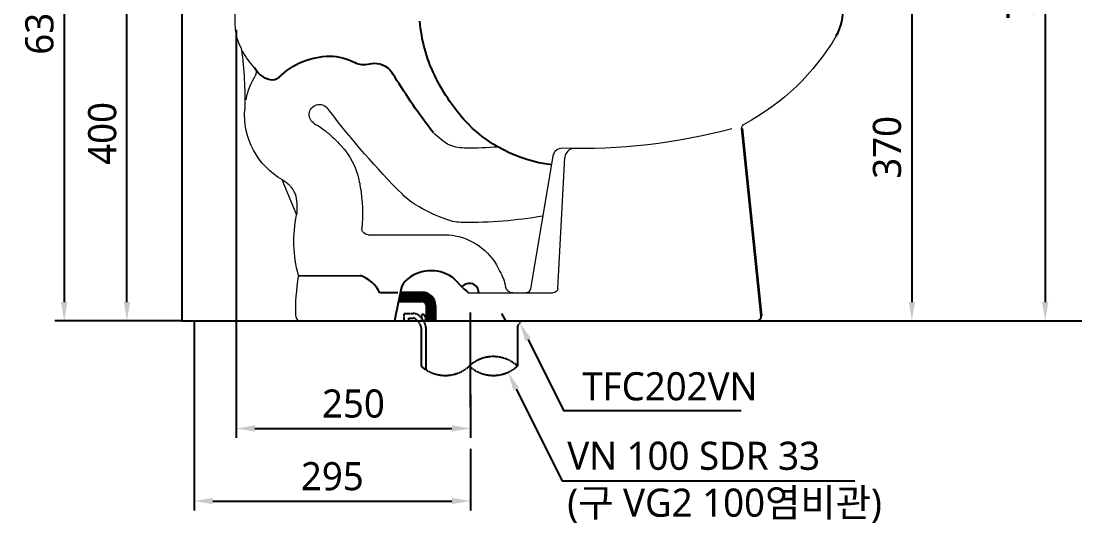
# Model space of a CAD drawing. Extents: x 19 to 4543, y -2930 to 3100.
# Drawn here: x 19 to 1143, y -2930 to -2395 of the extents above; entities that cross this region are included whole.
import ezdxf

# ---------------------------------------------------------------- set-up
doc = ezdxf.new("R2010")
doc.units = 0
doc.header["$LTSCALE"] = 20
doc.header["$MEASUREMENT"] = 0
doc.linetypes.add('HIDDEN', pattern=[0.375, 0.25, -0.125])
doc.linetypes.add('HIDDEN2', pattern=[0.1875, 0.125, -0.0625])
doc.layers.get('0').update_dxf_attribs({"linetype": 'CONTINUOUS'})
doc.layers.get('DEFPOINTS').update_dxf_attribs({"linetype": 'CONTINUOUS'})
for name, color, linetype in [('1', 1, 'CONTINUOUS'), ('2', 2, 'CONTINUOUS'), ('3', 3, 'CONTINUOUS'), ('6', 6, 'CONTINUOUS')]:
    doc.layers.add(name, color=color, linetype=linetype)
for name, color, linetype, lineweight in [('c', 4, 'CONTINUOUS', 20), ('p', 21, 'HIDDEN2', 35), ('외형선', 4, 'CONTINUOUS', 20)]:
    doc.layers.add(name, color=color, linetype=linetype, lineweight=lineweight)
doc.styles.add('ROMANS', font='ROMANS')
doc.styles.get("Standard").update_dxf_attribs({"font": 'NanumGothic.ttf'})
doc.dimstyles.get("Standard").update_dxf_attribs({"dimtxt": 2.5, "dimasz": 2, "dimexe": 2, "dimexo": 1, "dimgap": 1.5, "dimtad": 1, "dimdec": 0, "dimlfac": 10, "dimrnd": 0.5, "dimzin": 0, "dimdsep": 46, "dimtxsty": 'Standard', "dimcen": 0, "dimclrt": 2, "dimadec": 0, "dimazin": 0, "dimtfac": 1, "dimtdec": 0, "dimtmove": 0, "dimatfit": 3, "dimfxl": 0, "dimtolj": 1, "dimtzin": 0, "dimarcsym": 0})

# ---------------------------------------------------------------- blocks, each defined once
blk = doc.blocks.new('*D136')
at = {"layer": '3', "color": 3, "lineweight": -2}
for p, q in [((1019.9, -2004.5), (1121, -2004.5)), ((1111, -2024.5), (1111, -2694.5)), ((1077.8, -2714.5), (1121, -2714.5))]:
    blk.add_line(p, q, dxfattribs=at)
at = {"layer": '3', "color": 3}
for points in [[(1107.7, -2024.5), (1114.3, -2024.5), (1111, -2004.5)], [(1107.7, -2694.5), (1114.3, -2694.5), (1111, -2714.5)]]:
    blk.add_solid(points, dxfattribs=at)
at = {"layer": 'DEFPOINTS', "color": 0}
for p in [(1019.9, -2004.5), (1077.8, -2714.5), (1111, -2714.5)]:
    blk.add_point(p, dxfattribs=at)
at = {"layer": '3', "color": 2, "insert": (1084.8, -2359.5), "char_height": 30, "attachment_point": 5, "rotation": 90}
blk.add_mtext('\\A1;710', dxfattribs=at)
blk = doc.blocks.new('*D137')
at = {"layer": '3', "color": 3, "lineweight": -2}
for p, q in [((203.1, -2714.5), (203.1, -2916.7)), ((498.1, -2851), (498.1, -2916.7)), ((223.1, -2906.7), (478.1, -2906.7))]:
    blk.add_line(p, q, dxfattribs=at)
at = {"layer": '3', "color": 3}
for points in [[(223.1, -2903.4), (223.1, -2910), (203.1, -2906.7)], [(478.1, -2903.4), (478.1, -2910), (498.1, -2906.7)]]:
    blk.add_solid(points, dxfattribs=at)
at = {"layer": 'DEFPOINTS', "color": 0}
for p in [(203.1, -2714.5), (498.1, -2851), (498.1, -2906.7)]:
    blk.add_point(p, dxfattribs=at)
at = {"layer": '3', "color": 2, "insert": (350.6, -2880.4), "char_height": 30, "attachment_point": 5}
blk.add_mtext('\\A1;295', dxfattribs=at)
blk = doc.blocks.new('*D139')
at = {"layer": '3', "color": 3, "lineweight": -2}
for p, q in [((167.5, -2079.5), (54.6, -2079.5)), ((64.6, -2099.5), (64.6, -2694.5)), ((190, -2714.5), (54.6, -2714.5))]:
    blk.add_line(p, q, dxfattribs=at)
at = {"layer": '3', "color": 3}
for points in [[(61.3, -2099.5), (68, -2099.5), (64.6, -2079.5)], [(61.3, -2694.5), (68, -2694.5), (64.6, -2714.5)]]:
    blk.add_solid(points, dxfattribs=at)
at = {"layer": 'DEFPOINTS', "color": 0}
for p in [(167.5, -2079.5), (64.6, -2714.5), (190, -2714.5)]:
    blk.add_point(p, dxfattribs=at)
at = {"layer": '3', "color": 2, "insert": (38.3, -2397), "char_height": 30, "attachment_point": 5, "rotation": 90}
blk.add_mtext('\\A1;635', dxfattribs=at)
blk = doc.blocks.new('*D144')
at = {"layer": '3', "color": 3, "lineweight": -2}
for p, q in [((248.1, -2404.1), (248.1, -2839.3)), ((498.1, -2793.2), (498.1, -2839.3)), ((268.1, -2829.3), (478.1, -2829.3))]:
    blk.add_line(p, q, dxfattribs=at)
at = {"layer": '3', "color": 3}
for points in [[(268.1, -2825.9), (268.1, -2832.6), (248.1, -2829.3)], [(478.1, -2825.9), (478.1, -2832.6), (498.1, -2829.3)]]:
    blk.add_solid(points, dxfattribs=at)
at = {"layer": 'DEFPOINTS', "color": 0}
for p in [(248.1, -2404.1), (498.1, -2793.2), (498.1, -2829.3)]:
    blk.add_point(p, dxfattribs=at)
at = {"layer": '3', "color": 2, "insert": (373.1, -2802.9), "char_height": 30, "attachment_point": 5}
blk.add_mtext('\\A1;250', dxfattribs=at)
blk = doc.blocks.new('*D145')
at = {"layer": '3', "color": 3, "lineweight": -2}
for p, q in [((245, -2314.5), (121.5, -2314.5)), ((131.5, -2694.5), (131.5, -2334.5)), ((190, -2714.5), (121.5, -2714.5))]:
    blk.add_line(p, q, dxfattribs=at)
at = {"layer": '3', "color": 3}
for points in [[(128.2, -2334.5), (134.9, -2334.5), (131.5, -2314.5)], [(128.2, -2694.5), (134.9, -2694.5), (131.5, -2714.5)]]:
    blk.add_solid(points, dxfattribs=at)
at = {"layer": 'DEFPOINTS', "color": 0}
for p in [(131.5, -2314.5), (245, -2314.5), (190, -2714.5)]:
    blk.add_point(p, dxfattribs=at)
at = {"layer": '3', "color": 2, "insert": (105.3, -2514.5), "char_height": 30, "attachment_point": 5, "rotation": 90}
blk.add_mtext('\\A1;400', dxfattribs=at)
blk = doc.blocks.new('*X46')
at = {"color": 0}
for p, q in [((1041.4, 975), (1072.4, 975)), ((1041.6, 976), (1070.5, 976)), ((1041.8, 977), (1066.9, 977)), ((1040, 968), (1078.1, 968)), ((1040.2, 969), (1077.7, 969)), ((1040.4, 970), (1077.2, 970)), ((1040.6, 971), (1076.6, 971)), ((1040.8, 972), (1075.8, 972)), ((1041, 973), (1074.9, 973)), ((1041.2, 974), (1073.8, 974)), ((1066, 967), (1078.4, 967)), ((1067.8, 966), (1078.7, 966)), ((1068.5, 965), (1078.9, 965)), ((1068.9, 964), (1079, 964)), ((1069, 963), (1079, 963)), ((1069, 962), (1079, 962)), ((1069, 961), (1079, 961)), ((1069, 960), (1079, 960)), ((1069, 959), (1079, 959)), ((1069, 958), (1079, 958)), ((1069, 957), (1079, 957)), ((1069, 956), (1079, 956)), ((1069, 955), (1079, 955)), ((1069, 954), (1079, 954)), ((1069, 953), (1079, 953)), ((1069, 952), (1079, 952)), ((1069, 951), (1079, 951)), ((1069, 950), (1079, 950)), ((1069, 949), (1079, 949)), ((1069, 948), (1079, 948)), ((1069, 947), (1079, 947))]:
    blk.add_line(p, q, dxfattribs=at)
blk = doc.blocks.new('*D146')
at = {"layer": '3', "color": 3, "lineweight": -2}
for p, q in [((887.4, -2344.3), (978.8, -2344.3)), ((968.8, -2364.3), (968.8, -2694.5)), ((803.2, -2714.5), (978.8, -2714.5))]:
    blk.add_line(p, q, dxfattribs=at)
at = {"layer": '3', "color": 3}
for points in [[(965.5, -2364.3), (972.1, -2364.3), (968.8, -2344.3)], [(965.5, -2694.5), (972.1, -2694.5), (968.8, -2714.5)]]:
    blk.add_solid(points, dxfattribs=at)
at = {"layer": 'DEFPOINTS', "color": 0}
for p in [(887.4, -2344.3), (803.2, -2714.5), (968.8, -2714.5)]:
    blk.add_point(p, dxfattribs=at)
at = {"layer": '3', "color": 2, "insert": (942.4, -2529.4), "char_height": 30, "attachment_point": 5, "rotation": 90}
blk.add_mtext('\\A1;370', dxfattribs=at)

msp = doc.modelspace()

# ---------------------------------------------------------------- linework, layer by layer
at = {"color": 7}
for p, q in [((391.51607, -2440.11677), (390.09714, -2440.46492)), ((415.58481, -2451.60041), (414.07552, -2449.32625)), ((417.10912, -2454.00969), (415.58481, -2451.60041)), ((314.53064, -2666.42638), (380.58551, -2666.26464)), ((489.72024, -2679.17853), (480.86395, -2670.00613)), ((420.52433, -2684.57639), (401.205, -2684.57639)), ((423.28992, -2683.38957), (421.23338, -2693.42519)), ((424.01342, -2679.85902), (423.28992, -2683.38957)), ((423.28992, -2683.90839), (446.51127, -2683.90839)), ((421.23338, -2693.42519), (416.91099, -2714.51776)), ((421.23338, -2693.94401), (446.51127, -2693.94401)), ((450.52552, -2697.95826), (450.52552, -2714.5)), ((460.56114, -2697.95826), (460.56114, -2714.5)), ((535.70246, -2714.5), (531.57755, -2706.66917)), ((447.58286, -2714.5), (450.52552, -2714.5)), ((450.52552, -2714.5), (460.56114, -2714.5)), ((460.56114, -2714.5), (535.70246, -2714.5))]:
    msp.add_line(p, q, dxfattribs=at)
at = {"color": 7, "lineweight": 35}
msp.add_line((787.43968, -2509.42019), (808.16079, -2708.98362), dxfattribs=at)
at = {"color": 7, "linetype": 'HIDDEN', "ltscale": 0.15}
for p, q in [((427.05205, -2714.5), (427.05205, -2706.53398)), ((427.05205, -2706.53398), (436.67317, -2706.53398)), ((432.06986, -2714.5), (432.06986, -2711.55179)), ((432.06986, -2711.55179), (436.67317, -2711.55179)), ((440.72831, -2713.61423), (444.47614, -2718.75673)), ((444.78346, -2710.65886), (448.53129, -2715.80137)), ((552.00491, -2714.5), (548.90263, -2718.75673))]:
    msp.add_line(p, q, dxfattribs=at)
at = {"color": 7, "linetype": 'HIDDEN2', "ltscale": 0.17}
for p, q in [((445.43881, -2721.7121), (445.43881, -2762.66961)), ((450.45662, -2721.7121), (450.45662, -2766.58115)), ((547.93997, -2721.7121), (547.93997, -2762.66961))]:
    msp.add_line(p, q, dxfattribs=at)
at = {"color": 7}
msp.add_lwpolyline([(445.85561, -2711.74744, 0.0621308276), (446.48502, -2713.06605, 0.0753600164), (447.28066, -2713.97343, 0.107055245), (448.28375, -2714.50483, 0.1498887269), (449.10311, -2714.48543, 0.1498887269), (449.77072, -2714.01002, 0.107055245), (450.25539, -2712.98353, 0.0753600164), (450.3487, -2711.78033, 0.0621308276), (450.06252, -2710.34752, 0.0621308276), (449.43312, -2709.02891, 0.0753600164), (448.63748, -2708.12153, 0.107055245), (447.63439, -2707.59013, 0.1498887269), (446.81503, -2707.60953, 0.1498887269), (446.14741, -2708.08494, 0.107055245), (445.66274, -2709.11143, 0.0753600164), (445.56943, -2710.31463, 0.0621308276)], format="xyb", close=True, dxfattribs=at)
for centre, radius, start, end in [((845.00001, -2385.19578), 50, 329.54537076, 7.56515223), ((455.90751, -2701.19598), 40.14249, 55.73109334, 133.11382652), ((369.9776, -2698.97431), 34.38678, 24.75286242, 72.0318615), ((438.76039, -2682.88103), 15.05343, 133.11382652, 168.41903051), ((470.0346, -2680.46228), 15.05343, 43.99550901, 55.73109334), ((496.68939, -2684.5), 10.03562, 0, 141.53781911), ((446.51127, -2697.95826), 14.04987, 0, 90), ((941.84634, -2178.52128), 674.59298, 227.91590878, 228.60455352), ((446.51127, -2697.95826), 4.01425, 0, 90), ((803.18752, -2709.5), 5, 270, 5.92790308)]:
    msp.add_arc(centre, radius, start, end, dxfattribs=at)
at = {"color": 7, "linetype": 'HIDDEN', "ltscale": 0.15}
for centre, radius, start, end in [((436.67317, -2716.5696), 10.03562, 36.08435624, 90), ((436.67317, -2716.5696), 5.01781, 36.08435624, 90), ((440.42099, -2721.7121), 5.01781, 0, 36.08435624), ((440.42099, -2721.7121), 10.03562, 0, 36.08435624)]:
    msp.add_arc(centre, radius, start, end, dxfattribs=at)
at = {"color": 7, "linetype": 'HIDDEN'}
msp.add_arc((552.95778, -2721.7121), 5.01781, 143.91564376, 180, dxfattribs=at)
at = {"color": 7, "linetype": 'HIDDEN2', "ltscale": 0.25}
for centre, start, end in [((522.31468, -2790.36803), 47.22643208, 132.77356792), ((471.0641, -2734.97119), 227.22643208, 312.77356792), ((522.31468, -2734.97119), 227.22643208, 312.77356792)]:
    msp.add_arc(centre, 37.73404, start, end, dxfattribs=at)
at = {"color": 7, "extrusion": (0, 0, -1)}
for centre, major_axis, ratio, start_param, end_param in [((600.15758, -2383.56486), (0, 156.46472), 0.999936047, 4.2553255104, 4.6410143816), ((348.64248, -2510.35554), (0, 78.26803), 0.999936047, -0.7817088578, -0.0101786748), ((347.84588, -2487.3696), (0, 55.27804), 0.999936047, 0.0000000002, 0.5023416189), ((384.08454, -2421.39856), (0, 19.99205), 0.999936047, 2.8360942524, 3.6439342724), ((396.02612, -2461.30657), (0, 21.6645), 0.999936047, -0.2097239968, 0.9848442638), ((349.93944, -2378.96608), (74.3577, 74.3577), 0.999999953, 3.2552958872, 3.2555935252), ((289.9108, -2433.1385), (0, 24.97294), 0.999936047, 3.3737598908, 4.2442631807), ((286.46502, -2447.71359), (0, 9.99603), 0.999936047, 2.3598837955, 3.3737598893), ((977.44873, -2111.93354), (0, 656.53388), 0.999936047, 4.0539282511, 4.1643276281), ((654.60164, -2357.57329), (0, 216.79496), 0.999936047, 3.9986669393, 4.2585770279), ((603.50651, -2396.82343), (0, 152.51982), 0.999936047, 3.2681810662, 3.9738723567)]:
    msp.add_ellipse(centre, major_axis=major_axis, ratio=ratio, start_param=start_param, end_param=end_param, dxfattribs=at)
at = {"layer": '1'}
msp.add_line((498.1318, -2806.72805), (498.1318, -2705.72805), dxfattribs=at)
at = {"layer": '3'}
for points in [[(559.37828, -2734.52678), (597.12403, -2810.22716), (786.75807, -2810.22716)], [(546.80202, -2787.24483), (595.84319, -2885.07584), (908, -2885.07584)]]:
    msp.add_lwpolyline(points, dxfattribs=at)
for points in [[(562.36135, -2733.03936), (550.45377, -2716.62837), (556.39521, -2736.0142)], [(549.78509, -2785.75741), (537.87751, -2769.34641), (543.81895, -2788.73224)]]:
    msp.add_solid(points, dxfattribs=at)
at = {"layer": '6'}
msp.add_lwpolyline([(2190, -837), (190, -837), (190, -2714.5), (2066.7163, -2714.5), (2066.7163, -1714.5)], dxfattribs=at)
at = {"layer": 'c', "color": 7}
for p, q in [((246.90214, -2394.63737), (248.3206, -2317.31295)), ((347.5814, -2490.25761), (345.41378, -2487.57691)), ((585.8402, -2538.66293), (562.04377, -2680.40594)), ((591.08821, -2679.85162), (598.74271, -2540.03705)), ((296.74501, -2563.51608), (312.39535, -2601.52624)), ((388.94756, -2622.57427), (467.94121, -2622.57427)), ((543.28636, -2684.57639), (543.82318, -2684.57639)), ((557.11506, -2684.57639), (586.09799, -2684.57639)), ((803.18752, -2714.5), (316.55986, -2714.5)), ((451.96962, -2714.5), (451.96962, -2714.5))]:
    msp.add_line(p, q, dxfattribs=at)
for centre, radius, start, end in [((595.70218, -2540.31861), 10, 88.25243674, 170.46980869), ((608.72775, -2540.5837), 10, 89.41572066, 176.86633396), ((316.55986, -2709.5), 5, 180.84142519, 270)]:
    msp.add_arc(centre, radius, start, end, dxfattribs=at)
at = {"layer": 'c', "color": 7, "extrusion": (0, 0, -1)}
for centre, major_axis, ratio, start_param, end_param in [((327.23266, -2394.56363), (0, 80.33569), 0.999936047, 4.489691656, 4.7114710184), ((328.05899, -2387.60009), (0, 82.94337), 0.999936047, 4.2678018282, 4.409925448), ((672.68847, -2283.86403), (0, 249.91033), 0.999936047, 2.1023578233, 2.6525184185), ((247.76924, -2425.85229), (0, 5.99762), 0.999936047, 1.1262091801, 1.4356310707), ((-132.39212, -2477.55544), (0, 389.68286), 0.999936047, 1.4356310649, 1.5994727333), ((328.05899, -2387.60009), (0, 82.94337), 0.999936047, 3.9579447588, 4.2216855051), ((261.3561, -2449.3698), (0, 7.99682), 0.999936047, 0.9012383585, 2.1094463963), ((336.86063, -2494.4939), (0, 79.96822), 0.999936047, -1.1775657668, -1.0321462637), ((336.86063, -2494.4939), (0, 79.96822), 0.999936047, 4.9135919554, 5.1056195462), ((336.86063, -2494.4939), (0, 11.00047), 0.999936047, 3.6251041674, 7.1739853186), ((336.86063, -2494.4939), (0, 79.96822), 0.999936047, 3.6557031167, 4.7845463995), ((1017.29549, -1984.75098), (0, 839.1134), 0.999936047, 3.9246890096, 4.0658475731), ((286.94678, -2584.26626), (0, 91.7201), 0.999936047, 0.5103419083, 0.6813715501), ((792.41065, -2508.90398), (0, 4.99801), 0.999936047, 4.6089209836, 5.800528268), ((267.96695, -2607.1937), (0, 121.48381), 0.999936047, 0.6838550993, 0.8538245032), ((514.44734, -2458.45071), (0, 78.81793), 0.999936047, 3.6524442018, 3.9362194403), ((615.27142, -1898.83779), (0, 631.77928), 0.999936047, 2.8829398748, 3.1720914371), ((304.70255, -2579.81177), (0, 75.87874), 0.999936047, 0.8076788872, 1.3634517719), ((494.29914, -2473.92212), (0, 56.36671), 0.999936047, 3.1572460666, 3.4738617303), ((493.4169, -2054.0238), (0, 476.25812), 0.999936047, 3.069936506, 3.1415926536), ((281.80886, -2591.97698), (0, 31.98729), 0.999936047, 0.5141104625, 0.8975889462), ((286.73721, -2588.22104), (0, 25.79248), 0.999936047, 0.8922958968, 1.3045459088), ((284.60226, -2586.26805), (0, 96.90339), 0.999936047, 1.3409548914, 1.4208825857), ((210.09692, -2599.84682), (0, 172.62111), 0.999936047, 1.4075688143, 1.665123882), ((248.01303, -2593.95263), (0, 64.83033), 0.999936047, 1.3764873434, 1.6878857083), ((481.59896, -2524.24195), (0, 78.81793), 0.999936047, 3.6524442018, 3.9362194403), ((538.75658, -2422.70957), (0, 195.33495), 0.999936047, 3.4871383383, 3.6535815634), ((448.38877, -2629.31223), (0, 138.81151), 0.999936047, 4.4475347116, 4.913921048), ((490.98389, -2553.21471), (0, 56.36671), 0.999936047, 3.1572460666, 3.4738617303), ((494.50716, -2133.33676), (0, 476.25812), 0.999936047, 2.9715752324, 3.1508436337), ((389.19806, -2615.48212), (0, 7.2856), 0.999936047, 4.1723840627, 4.6267069786), ((389.64212, -2614.27986), (0, 8.32345), 0.999936047, 3.2251413617, 4.0757754182), ((469.58597, -2692.44462), (0, 69.8897), 0.999936047, -0.0235373063, 0.1751045774), ((468.88208, -2688.36475), (0, 66.00978), 0.999936047, 0.1963746759, 1.1566374938), ((478.69973, -2689.16441), (57.8578, 0), 0.9757639773, -0.5060062057, -0.1959311922), ((568.45917, -2705.79995), (0, 256.94291), 0.999936047, 4.6977024009, 4.8644164386), ((311.53203, -2666.43372), (0, 2.99881), 0.999936047, 1.3059420616, 1.7228237888), ((543.28636, -2676.57957), (0, 7.99682), 0.999936047, 3.1415926528, 4.5117068478), ((557.11506, -2679.57838), (0, 4.99801), 0.999936047, 1.737139986, 3.141592653), ((586.09799, -2679.57838), (0, 4.99801), 0.999936047, 1.625492682, 3.1415926524)]:
    msp.add_ellipse(centre, major_axis=major_axis, ratio=ratio, start_param=start_param, end_param=end_param, dxfattribs=at)
at = {"layer": 'DEFPOINTS', "color": 7, "linetype": 'ByBlock'}
msp.add_point((421.23338, -2693.94401), dxfattribs=at)
at = {"layer": 'p', "color": 7, "extrusion": (0, 0, -1)}
msp.add_ellipse((384.08454, -2421.39856), major_axis=(14.13607, 14.13607), ratio=0.9999996688, start_param=2.0234121096, end_param=2.0236804187, dxfattribs=at)
at = {"layer": '외형선', "color": 7}
msp.add_line((495.77021, -2684.57639), (557.11506, -2684.57639), dxfattribs=at)

# ---------------------------------------------------------------- block references
at = {"color": 7, "xscale": 1.003562326168321, "yscale": 1.003562326168321, "zscale": 1.003562326168321}
msp.add_blockref('*X46', (-622.27721, -3664.51815), dxfattribs=at)

# ---------------------------------------------------------------- texts
at = {"layer": '2', "char_height": 30, "attachment_point": 4, "style": 'ROMANS'}
for s, insert in [('{\\fNanumGothic|b0|i0|c129|p50;T\\fNanumGothic|b0|i0|c0|p50;FC202\\fNanumGothic|b0|i0|c129|p50;VN}', (617.16133, -2784.48478)), ('{\\fNanumGothic|b0|i0|c129|p50;VN 100 SDR 33\\P(구 VG2 100염비관)}', (601.18637, -2886.75472))]:
    msp.add_mtext(s, dxfattribs=dict(at, insert=insert))

# ---------------------------------------------------------------- dimensions: what is measured, and where the dimension line sits
at = {"layer": '3'}
for base, p1, p2, picture, middle in [((1110.99569, -2714.5), (1019.93342, -2004.5), (1077.8012, -2714.5), '*D136', (1084.77252, -2359.5)), ((64.62606, -2714.5), (167.5, -2079.5), (190, -2714.5), '*D139', (38.27412, -2397)), ((131.52404, -2314.5), (190, -2714.5), (245, -2314.5), '*D145', (105.30087, -2514.5)), ((968.79212, -2714.5), (887.38242, -2344.30223), (803.18752, -2714.5), '*D146', (942.44019, -2529.40111))]:
    dim = msp.add_linear_dim(base=base, p1=p1, p2=p2, angle=90, dimstyle='Standard', override={"dimtxt": 30, "dimasz": 20, "dimexe": 10, "dimexo": 0, "dimgap": 10, "dimdec": 4, "dimlfac": 1, "dimzin": 8, "dimclrd": 3, "dimclre": 3, "dimtdec": 4}, dxfattribs=at)
    dim.commit()
    dim.dimension.update_dxf_attribs({"geometry": picture, "text_midpoint": middle})
for base, p1, p2, picture, middle in [((498.1318, -2829.25554), (248.1318, -2404.11998), (498.1318, -2793.22943), '*D144', (373.1318, -2802.92506)), ((498.1318, -2906.71648), (203.1318, -2714.5), (498.1318, -2850.99827), '*D137', (350.6318, -2880.38601))]:
    dim = msp.add_linear_dim(base=base, p1=p1, p2=p2, dimstyle='Standard', override={"dimtxt": 30, "dimasz": 20, "dimexe": 10, "dimexo": 0, "dimgap": 10, "dimdec": 4, "dimlfac": 1, "dimzin": 8, "dimclrd": 3, "dimclre": 3, "dimtdec": 4}, dxfattribs=at)
    dim.commit()
    dim.dimension.update_dxf_attribs({"geometry": picture, "text_midpoint": middle})

doc.saveas('drawing.dxf')
